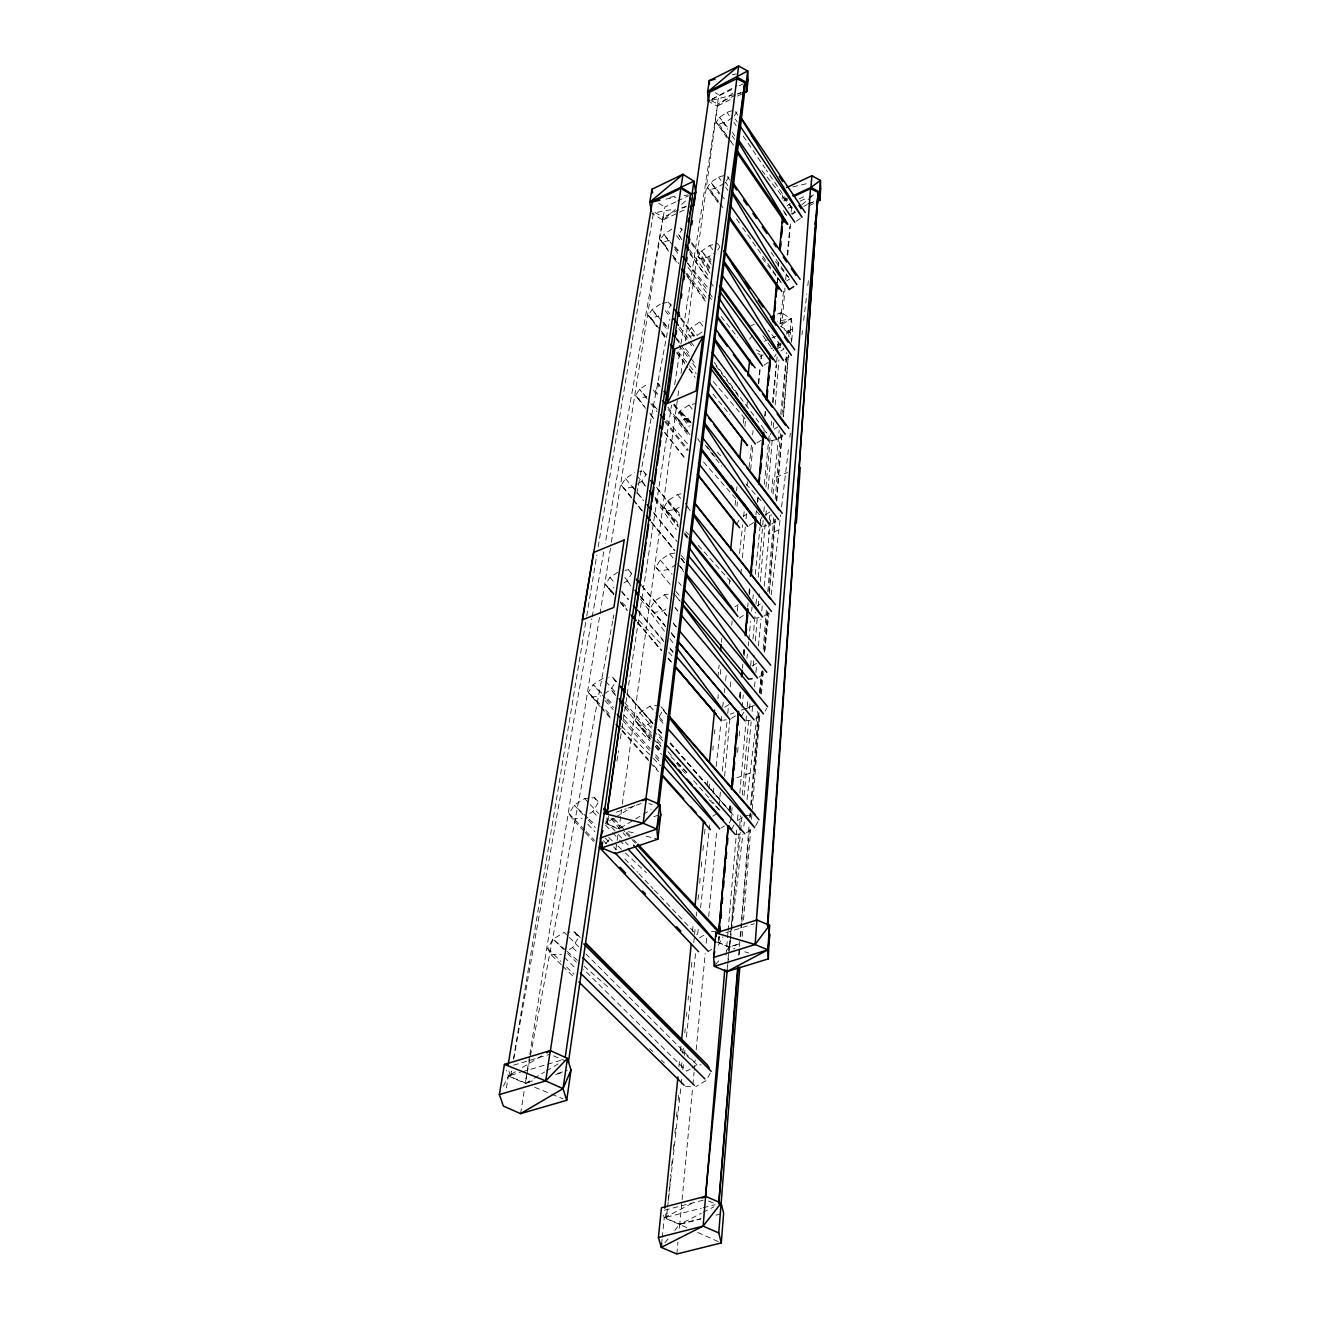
<?xml version="1.0" encoding="UTF-8"?>
<svg xmlns="http://www.w3.org/2000/svg" width="1320" height="1320" viewBox="0 0 1320 1320"><rect width="100%" height="100%" fill="white"/><g stroke="black" fill="none" stroke-linecap="round" stroke-linejoin="round"><path stroke-width="0.75" stroke-dasharray="5 3.75" d="M791.769 340.378L792.66 328.894L791.257 318.763L781.011 312.46L777.447 314.045M784.146 329.423L788.568 332.854L790.202 332.145L791.257 318.763L777.101 321.238M759 715.44L754.512 771.606L735.471 778.222M742.219 936.424L742.863 928.207M743.523 919.99L750.684 829.587M751.509 819.324L752.153 811.107M752.317 809.044L759.825 714.549M761.442 694.006L763.24 671.402M764.874 650.859L767.959 611.82M769.428 593.34L775.302 519.37M776.77 500.89L782.149 433.092M783.453 416.658L788.337 355.014L783.255 416.625M738.688 955.201L739.992 938.768M740.157 936.705L749.051 825.808M749.71 817.591L750.04 813.483M750.701 805.266L758.109 712.833M759.759 692.29L761.409 671.764M763.207 649.159L766.342 610.137M767.827 591.657L773.751 517.72M775.236 499.224L780.499 433.505M781.985 415.024L786.918 353.397M769.23 522.208L768.256 534.138L781.39 528.924M769.395 520.212L770.055 512.275M771.688 492.393L772.827 478.483L787.429 472.527M739.167 954.673L739.678 948.519M740.685 936.193L741.691 923.868M741.856 921.822L749.595 827.343M750.436 817.08L750.783 812.971M751.459 804.755L759.016 712.355M760.534 693.858L762.382 671.269M764.065 650.743L767.266 611.721M768.949 591.178L774.84 519.304M776.358 500.824L781.902 433.059M727.171 969.507L727.864 961.356M728.046 959.326L729.069 947.083L738.82 944.047M791.092 212.091L791.587 206.217M730.422 936.655L729.547 946.918L718.608 942.711L718.509 936.986M730.587 934.593L739.579 827.855M739.744 825.792L740.602 815.529M742.335 795.003L748.902 716.991M749.595 708.79L750.123 702.619M753.225 665.676L754.083 655.413M755.304 641.041L757.366 616.407M758.241 606.144L759.28 593.818M760.32 581.51L765.154 524.023M765.847 515.823L766.54 507.606M768.091 489.126L772.233 439.857M773.272 427.548L773.801 421.377M775.17 404.959L778.981 359.799M780.021 347.474L780.367 343.382M781.737 326.947L785.02 287.941M785.713 279.741L786.241 273.587M787.792 255.107L790.564 222.255M726 955.284L727.93 932.695M728.112 930.633L736.692 829.999M737.583 819.736L738.094 813.582M739.86 793.039L745.816 723.212M745.998 721.165L746.51 714.994M747.219 706.778L747.747 700.623M750.717 665.709L751.427 657.492M752.994 639.012L755.287 612.315M755.981 604.098L756.509 597.943M758.257 577.401L763.174 519.898M763.867 511.681L764.395 505.527M765.98 487.047L770.534 433.653M771.226 425.436L771.573 421.327M773.157 402.847L776.49 363.825M776.671 361.762L777.183 355.608M777.892 347.391L778.42 341.236M780.037 323.911L781.011 312.46L776.506 316.288M729.993 805.893L729.432 812.047L730.092 805.81M739.678 697.224L740.404 689.023M743.523 654.159L744.067 648.005M747.731 607.002L748.093 602.893M749.001 592.647L749.364 588.538M755.947 514.734L756.327 510.626M764.726 416.311L765.286 410.157M778.074 266.623L778.453 262.531M739.876 697.059L740.619 688.858M742.467 668.332L742.83 664.24M743.754 653.977L744.134 649.869M749.116 594.479L749.661 588.324M757.416 502.144L757.795 498.036M765.171 415.965L765.534 411.856M777.166 282.596L777.727 276.441L777.265 282.546M730.273 811.486L730.818 805.348M740.289 698.726L741.015 690.525M744.117 655.677L744.661 649.522M749.578 594.165L749.941 590.073M757.779 501.913L758.142 497.805M782.149 198.99L782.496 195.079M724.597 776.193L730.174 716.116M676.83 1254L677.952 1242.153M679.239 1228.342L679.618 1224.399L701.283 1213.294M703.213 1200.16L664.587 1210.176L666.402 1218.657L679.8 1224.085L692.703 1086.723M692.901 1084.677L694.056 1072.368M694.254 1070.322L695.211 1060.075M696.168 1049.829L705.226 953.469M706.183 943.222L706.761 937.068M708.691 916.558L716.777 830.462M719.087 805.86L720.439 791.505M722.37 770.995L726.99 721.792M727.765 713.592L728.524 705.391M730.257 686.944L730.834 680.79M737.385 611.077L737.962 604.939M740.85 574.183L741.428 568.029M742.401 557.783L745.288 527.027M746.047 518.826L746.625 512.671M750.667 469.623L752.977 445.021M758.769 383.51L760.303 367.108M727.848 963.765L728.64 955.564M728.838 953.518L730.026 941.209M731.197 928.9L740.487 832.491M740.685 830.445L742.054 816.073M744.034 795.564L751.146 721.726M752.119 711.463L752.713 705.309M754.495 686.845L755.089 680.691M755.881 672.49L756.657 664.29M758.439 645.827L761.013 619.163M761.788 610.962L762.382 604.808M764.164 586.344L769.89 526.845M770.088 524.799L771.078 514.553M773.041 494.026L779.163 430.435M780.747 414.034L786.67 352.489M678.942 1066.708L679.75 1058.508M680.576 1050.307L680.988 1046.216M692.472 931.441L693.297 923.241M707.025 785.928L707.652 779.773M717.898 677.292L719.136 664.999M721.396 642.444L721.792 638.352M735.124 505.131L735.751 498.976M736.56 490.792L736.972 486.684M743.325 423.142L743.952 417.004M661.666 1243.423L662.062 1239.48M662.26 1237.5L664.24 1217.766L663.3 1214.433M686.862 1227.616L664.24 1217.766L666.567 1217.172L667.375 1208.972L666.402 1218.657M668.184 1200.771L669.603 1186.432M669.817 1184.386L670.824 1174.14M671.632 1165.956L672.457 1157.755M673.266 1149.572L674.074 1141.371M674.883 1133.17L675.691 1124.986M676.516 1116.786L677.325 1108.602M678.134 1100.401L678.942 1092.201M681.384 1067.616L681.994 1061.478M682.803 1053.277L683.413 1047.139M684.832 1032.801L685.229 1028.709M686.449 1016.416L686.862 1012.308M688.083 1000.015L688.479 995.923M689.7 983.631L690.31 977.493M691.317 967.246L691.928 961.092M693.759 942.661L694.369 936.524M694.567 934.461L695.376 926.277M696.399 916.03L696.795 911.939M698.016 899.646L698.626 893.491M699.649 883.261L700.243 877.107M701.266 866.861L701.877 860.722M702.884 850.476L703.494 844.338M704.517 834.091L705.128 827.937M708.972 789.03L709.582 782.875M712.833 750.106L713.245 745.998M714.45 733.706L714.862 729.613M717.898 698.89L718.311 694.798M720.34 674.305L720.951 668.167M729.267 584.166L729.679 580.074M736.989 506.319L737.385 502.227M744.892 426.426L745.701 418.242M746.922 405.95L747.334 401.858M730.851 819.901L732.072 807.609M737.583 752.351L738.391 744.166M739.216 735.982L740.025 727.782M742.071 707.322L743.292 695.046M746.955 658.202L747.367 654.11M748.176 645.926L748.588 641.817M748.803 639.771L750.635 621.357M751.658 611.127L752.053 607.035M752.879 598.834L753.274 594.742M755.32 574.283L760.006 527.208M760.221 525.162L760.832 519.007M764.296 484.226L769.395 433.042M772.447 402.352L776.127 365.508M777.958 347.077L778.569 340.939M780.4 322.525L783.882 287.727M787.132 254.974L789.987 226.314M667.689 1206.926L680.988 1086.08M681.219 1084.017L681.895 1077.879M682.786 1069.678L683.463 1063.541M684.37 1055.34L685.047 1049.202M686.4 1036.909L695.64 952.924M697.653 934.494L698.329 928.356M700.59 907.863L708.922 832.078M709.154 830.033L709.83 823.878M713.212 793.155L714.103 784.971M716.133 766.524L720.868 723.509M721.099 721.462L721.776 715.324M722.667 707.124L723.343 700.986M724.251 692.785L724.696 688.693M725.604 680.493L726.28 674.355M731.676 625.185L732.138 621.093M739.563 553.492L742.731 524.815M743.622 516.631L744.298 510.477M747.005 485.909L747.45 481.8M749.034 467.462L751.74 442.893M752.631 434.692L753.093 430.601M758.274 383.493L760.072 367.092M730.273 940.78L729.547 946.918L738.952 943.981M730.521 938.734L742.863 834.322M743.837 826.138L744.332 822.046M746.988 799.524L757.399 711.496M759.577 693.066L762.25 670.56M764.428 652.13L769.032 613.239M771.21 594.808L780.648 514.981M781.621 506.781L788.65 447.414M789.855 437.184L790.333 433.092M801.966 334.834L802.444 330.742M803.665 320.496L806.817 293.882M807.774 285.697L808.5 279.56M615.83 849.849L616.852 842.308M617.116 840.411L617.875 834.751M620.647 816.469L618.981 828.729L607.283 824.109L606.688 815.578M620.928 814.44L622.05 806.272M622.314 804.226L677.671 397.93M677.952 395.885L679.074 387.717M681.021 373.428L684.354 348.925M685.459 340.774L717.733 103.933L735.784 95.023M616.952 761.046L618.519 750.865M620.384 738.655L621.637 730.521L648.912 761.079M621.951 728.491L671.55 405.025M674.685 384.681L680.608 346.022M680.922 343.992L717.733 103.933L709.813 99.974M529.518 1056.511L525.31 1082.945L510.543 1076.757L508.332 1068.886M529.832 1054.482L611.061 544.385M611.374 542.355L663.152 217.206L686.367 206.184M520.575 1113.634L524.089 1091.541M675.774 201.877L664.867 207.075L662.805 220.11L651.816 213.312L673.876 209.137M503.464 1086.112L508.398 1075.965L510.807 1075.239L511.483 1071.18L510.543 1076.757M513.496 1058.986L586.41 618.073M586.74 616.028L596.821 555.077M598.174 546.942L653.598 211.678L663.152 217.206L605.17 543.79M506.401 1088.01L508.398 1075.965L506.418 1070.174M513.694 1059.02L591.838 618.832M592.202 616.803L603.735 551.892M612.727 621.01L525.31 1082.945L534.831 1080.123M613.123 618.981L613.882 614.922M636.884 493.366L638.038 487.294M638.418 485.265L639.952 477.163M640.332 475.134L669.867 319.126M710.242 1073.127L706.398 1080.387L695.739 1086.739M718.393 945.219L722.931 936.903M755.535 826.056L759.016 819.769M729.25 823.02L731.824 818.416M731.577 829.372L734.184 824.686M765.138 711.067L766.788 708.163M741.46 716.463L743.935 712.14M569.432 949.443L572.632 947.48L578.044 938.141L574.514 931.87L567.633 932.168M561.313 964.772L551.083 954.723L547.668 948.42L553.113 939.147L564.201 932.316L578.655 946.72M667.227 714.549L663.184 709.912L658.433 717.915L665.214 725.637M589.792 813.483L592.828 811.602L597.894 803.071L594.495 797.692L584.661 798.583L574.167 805.167L569.085 813.615L572.385 819.043L583.737 830.957M760.27 520.047L762.135 516.928M659.637 705.094L649.968 706.249L639.804 712.668L635.035 720.605L650.727 739.283M736.494 524.452L739.266 519.865M676.17 564.465L668.201 569.563L659.125 571.082L655.858 567.105L660.247 560.01L669.718 553.921L675.163 552.981M774.428 356.846L776.127 354.106M680.955 493.812L677.424 494.488L668.233 500.445L663.976 507.21L678.166 524.832M617.875 572.253L609.988 577.335L605.467 584.496L613.866 594.759L608.586 588.555L613.948 587.68M689.898 434.758L676.203 417.07L680.245 410.767L689.04 405.009L695.805 403.524M631.62 497.904L621.258 485.166L625.515 478.533L634.54 472.659M691.218 338.349L687.555 333.448L691.383 327.558L699.814 321.998L703.048 321.189M645.595 408.391L635.497 395.505L639.54 389.334L648.169 383.641M717.75 249.959L719.582 247.203M710.044 273.075L697.999 256.443L701.662 250.932L709.731 245.553L717.519 243.424L719.911 246.774M726.38 180.906L728.986 176.995L726.115 174.9M681.895 239.844L678.579 234.663L682.242 229.234L679.437 226.924L681.829 230.241M737.038 111.82L733.689 116.721L737.17 121.836M715.621 964.739L720.505 958.32M726.627 950.301L729.069 947.083L734.959 948.849M664.95 1242.78L668.613 1238.176M674.735 1230.52L679.618 1224.399L700.656 1219.036M749.446 339.207L752.351 335.89M605.682 843.562L610.863 837.771M786.39 334.207L792.66 328.894L785.136 332.195M801.867 204.814L806.569 200.855M808.12 199.535L814.39 194.255M675.361 209.533L662.805 220.11L686.614 208.824M681.648 204.254L686.367 200.277M732.683 93.159L717.238 106.111L708.18 101.178L737.121 85.635M787.099 205.87L790.317 203.494M732.452 110.567L727.006 112.282L719.548 117.331L716.215 122.199L726.66 137.445M732.188 117.727L726.182 121.803L718.938 124.063L716.215 122.199L729.811 140.217M724.235 175.461L718.608 177.127L710.853 182.341L707.355 187.506L717.898 202.505M723.938 183.249L717.684 187.44L710.16 189.635L707.355 187.506L718.575 201.976M671.831 229.07L663.894 234.382L660.231 239.794L668.695 251.345M697.999 256.443L700.904 258.868L708.708 256.757L713.592 253.506M792.264 214.318L795.168 212.388L766.293 169.966M660.346 304.062L652.08 309.573L648.219 315.332L656.865 326.766M796.224 221.215L802.065 217.338M702.075 331.996L698.676 334.24L690.541 336.221L687.555 333.448M786.687 280.929L789.707 278.949M760.138 356.829L763.207 354.816M780.829 351.037L783.964 348.991L768.289 330.313M764.115 365.079L770.286 361.053M676.203 417.07L679.305 420.255L687.769 418.423L690.739 416.493M785.037 359.436L791.356 355.311M621.258 485.166L624.261 488.697L632.841 487.014L637.395 484.044M638.913 483.054L641.949 481.074L646.206 474.408L643.12 470.927L639.688 471.619M774.295 429.132L777.562 427.02M756.954 442.942L763.389 438.784M778.652 438.438L783.585 435.254M677.671 522.456L663.976 507.21L667.178 510.873L676.021 509.223L679.123 507.226M623.914 582.994L627.115 580.948L631.604 573.738L628.419 569.729L624.838 570.322M743.506 516.219L746.839 514.074M749.397 525.278L756.079 520.987M765.534 514.734L770.649 511.467M771.721 524.007L778.585 519.601M668.118 594.165L664.422 594.759L654.769 600.93L650.281 608.256L665.511 626.587M666.088 608.982L662.838 611.044L653.598 612.447M603.075 678.332L593.109 684.651L588.34 692.422L599.726 706.233M734.877 606.854L738.342 604.659M604.263 693.792L610.962 689.535L615.731 681.731L612.43 677.094L608.685 677.589M757.284 605.913L760.254 604.032M739.2 618.156L743.572 615.384M763.983 616.143L768.471 613.305M638.467 725.472L648.169 724.366L656.716 718.987M752.185 666.055L758.29 662.227M759.049 677.077L765.204 673.216M724.746 707.173L730.785 703.362M745.585 709.253L751.806 705.358M731.329 718.459L735.916 715.588M755.65 718.872L760.353 715.935M712.833 816.156L717.585 813.219M721.248 827.953L724.449 825.99M737.566 820.561L745.717 815.529L751.459 815.067M746.427 832.706L751.377 829.669M699.551 937.81L704.55 934.774M708.295 951.357L711.661 949.311M515.378 1071.724L508.398 1075.965L525.376 1083.522L532.983 1081.261M522.373 1067.5L541.58 1055.884M613.816 818.218L605.269 823.383L616.985 828.382M615.516 817.195L636.009 804.82M620.367 828.069L634.062 819.852M635.761 818.829L651.172 809.606M690.145 1069.068L686.631 1071.164L583.588 969.293M691.911 1068.012L697.174 1064.861L701.25 1064.861M525.376 1083.522L532.389 1079.331M534.138 1078.275L544.648 1071.988M546.397 1070.932L558.673 1063.59M664.24 1217.766L693.033 1202.833M703.082 1212.37L713.922 1206.81M711.595 99.495L731.841 89.479M739.2 85.833L742.896 84.018M737.583 94.149L741.196 92.367M730.158 99.742L717.238 106.111L718.789 94.71L715.209 92.746M737.534 96.112L743.077 93.374M677.606 201.019L688.512 195.822M783.783 200.095L787.413 198.412M783.932 201.003L787.479 199.353M799.095 198.974L806.272 195.64M800.052 201.201L807.262 197.851M809.061 197.01L814.473 194.502M803.797 206.267L807.345 204.633M809.111 203.808L814.407 201.366M790.928 214.054L794.541 212.388M808.995 205.706L814.423 203.197M750.799 325.825L754.347 324.258M780.136 323.647L791.257 318.763L779.872 325.825L790.202 332.145L791.62 342.292M764.428 341.253L770.071 338.778M771.952 337.953L775.731 336.303M770.929 348.727L780.202 344.685M775.566 349.288L782.694 346.186M730.356 714.103L734.052 712.767M741.46 710.094L756.261 704.748M616.39 812.196L626.092 808.813M628.039 808.137L641.619 803.401M653.796 816.701L657.673 815.364M726.016 932.695L754.314 923.785M513.513 1065.207L549.862 1054.284M510.807 1075.239L520.476 1072.368M522.423 1071.791L545.622 1064.861M547.553 1064.283L561.099 1060.241M557.7 1073.358L567.237 1070.536M555.803 1074.529L563.409 1072.269M667.854 249.398L660.231 239.794L662.97 242.137L670.577 240.009M662.327 303.567L668.25 302.033L671.154 304.689L667.309 310.48L669.768 313.78M666.567 1217.172L701.365 1208.196M703.296 1207.701L714.895 1204.714M679.8 1224.085L700.969 1218.69M715.968 1215.126L721.71 1213.657M659.901 329.538L648.219 315.332L651.057 318.021L658.961 316.008M732.303 74.86L736.147 73.887M712.041 100.221L740.982 93.01M792.874 186.912L808.632 183.2M788.221 208.065L792.165 207.141M807.988 203.462L815.892 201.613M635.497 395.505L638.418 398.558L646.635 396.693M770.979 440.731L777.001 439.51M669.9 197.29L675.873 196.152M665.89 199.138L675.956 197.224M684.007 195.69L688.034 194.914M681.895 207.636L685.905 206.877M763.307 526.267L766.656 525.69M786.324 332.822L790.202 332.145M777.397 344.751L781.457 344.041M755.502 618.106L759 617.595M591.541 697.092L600.913 695.92M722.733 720.208L726.28 719.812M746.79 720.67L750.436 720.258M572.385 819.043L582.219 818.218M735.207 834.421L740.949 834.009M711.496 931.639L717.304 931.409M551.083 954.723L561.413 954.36M685.558 1086.64L691.663 1086.707M628.452 831.616L634.342 833.118M646.09 836.137L657.855 839.157M744.777 951.803L748.704 952.974M648.862 803.385L652.229 804.738M534.765 1087.333L549.813 1093.438M551.694 1094.197L562.963 1098.768M708.527 1201.051L715.275 1203.84M716.578 941.886L729.069 947.083M553.591 1055.868L564.745 1060.603M697.736 1232.451L719.482 1242.12M786.769 199.551L783.337 197.719L783.206 194.32M756.278 349.734L759.858 351.747M757.861 353.43L761.293 355.492M658.647 203.214L664.867 207.075M565.505 949.971L553.113 939.147L566.164 952.066M567.056 951.324L577.896 960.778M584.083 966.191L610.417 989.159M680.13 1049.977L697.174 1064.861L585.882 953.931M587.713 817.822L574.167 805.167L586.856 818.582M589.215 819.225L595.237 824.851M608.767 837.507L616.291 844.536M617.793 845.939L623.815 851.565M625.317 852.967L646.371 872.652M763.851 430.122L766.904 433.026L714.12 362.274M547.668 948.42L560.785 961.306M566.626 967.032L573.919 974.193M649.737 1048.657L652.658 1051.528M661.403 1060.125L664.323 1062.979M562.765 966.207L574.464 977.674M564.333 957.247L576.015 968.748M567.616 953.502L576.328 962.115M601.821 693.297L593.109 684.651L605.336 698.362M607.612 699.039L613.42 704.797M623.568 714.862L649.688 740.767M655.479 746.51L661.287 752.268M709.154 799.738L720.753 811.255L712.635 802.082M572.632 947.48L576.988 951.803M652.327 737.913L635.035 720.605L649.985 737.467M653.779 739.365L660.973 746.576M671.071 756.657L686.928 772.53M580.288 937.662L574.514 931.87L580.272 937.745M599.907 704.154L588.34 692.422L611.506 718.278M605.682 710.028L611.473 715.885M621.588 726.165L651.964 756.987M653.4 758.439L660.627 765.781M756.591 511.549L759.759 514.849M585.139 832.458L593.654 841.401M569.085 813.615L584.644 829.983M586.063 831.468L594.544 840.411M588.258 820.066L595.303 827.524M605.17 837.952L612.199 845.41M613.618 846.895L616.44 849.882M624.888 858.825L637.56 872.239M638.979 873.724L653.053 888.624M654.472 890.125L696.729 934.841M587.895 824.208L594.973 831.683M603.471 840.659L606.309 843.645M592.828 811.602L597.053 816.09M605.517 825.099L611.16 831.105M612.579 832.606L618.222 838.612M619.624 840.114L625.284 846.12M584.661 798.583L588.868 803.071M590.271 804.573L598.702 813.549M605.715 821.023L616.935 832.986M618.337 834.487L623.964 840.477M625.366 841.962L628.171 844.965M613.882 593.505L605.467 584.496L613.486 593.901M622.281 602.514L626.488 607.018M639.078 620.515L662.887 646.024M668.497 652.03L672.688 656.535M594.495 797.692L598.702 802.197M614.113 818.713L625.333 830.726M626.736 832.227L632.33 838.233M633.732 839.734L636.537 842.737M611.952 818.103L624.591 831.649M625.993 833.151L635.827 843.678M691.202 422.978L680.245 410.767L690.162 423.637M717.222 451.968L721.331 456.538M745.981 483.994L761.062 500.791M685.872 531.597L688.611 534.649M698.197 545.308L731.049 581.889M622.413 730.438L648.318 759.346M653.779 765.418L657.871 769.989M601.095 707.751L612.034 719.944M650.281 762.613L658.482 771.755M605.005 700.507L613.189 709.682M622.743 720.39L650.051 750.964M655.495 757.086L659.604 761.673M606.688 699.88L613.486 707.504M624.343 719.68L650.133 748.621M655.578 754.71L659.654 759.28M656.783 745.123L662.227 751.245M656.188 745.42L661.634 751.558M648.169 724.366L652.245 728.986M653.614 730.537L663.135 741.312M605.781 681.384L615.252 692.076M624.723 702.768L651.766 733.326M657.178 739.447L661.237 744.018M668.003 751.658L672.062 756.244M677.473 762.366L686.944 773.058M693.709 780.697L711.282 800.563M615.054 694.138L610.962 689.535L616.028 696.019M625.928 706.414L651.75 735.57M657.195 741.708L661.27 746.311M676.236 763.174L687.11 775.451M646.355 397.056L639.54 389.334L649.605 402.237M657.244 409.431L651.799 403.243L656.749 409.662M666.781 420.255L688.561 444.988M703.543 462L736.23 499.092M652.971 723.096L627.297 693.957L652.806 723.178M658.383 729.234L663.779 735.372M670.543 743.028L733.54 815.364L707.817 786.176M626.571 694.006L656.354 727.798M657.707 729.349L663.135 735.487M669.9 743.16L706.447 784.641M639.804 712.668L651.981 726.462M658.762 734.135L662.821 738.738M649.968 706.249L658.053 715.489M659.406 717.024L664.802 723.178M658.185 729.333L663.564 735.471M670.296 743.16L733.54 815.364M660.99 706.629L666.369 712.816M620.548 602.547L627.198 610.335M637.84 622.776L661.782 650.777M668.432 658.548L671.088 661.666M620.169 601.738L626.835 609.559M637.527 622.099L661.551 650.298M668.233 658.135L670.906 661.27M620.482 602.514L627.082 610.269M637.676 622.677L661.468 650.595M668.085 658.366L672.045 663.019M661.403 320.529L652.08 309.573L658.235 317.724M662.739 322.096L668.068 328.366M676.071 337.755L680.064 342.457M685.41 348.727L689.403 353.413M713.394 381.612L745.387 419.199M621.505 591.772L628.106 599.544M638.682 612.001L663.762 641.586M670.379 649.357L673.018 652.476M609.988 577.335L615.302 583.605M621.951 591.442L628.601 599.296M637.923 610.269L663.184 640.068M669.834 647.905L673.827 652.608M611.143 818.697L621.736 831.188M623.057 832.755L625.713 835.873M629.739 584.067L627.115 580.948L630.779 585.898M640.266 596.558L665.395 626.422M671.418 633.336L675.378 638.055M672.128 634.458L674.784 637.593M624.756 577.516L630.069 583.819M640.662 596.409L664.521 624.723M671.154 632.577L675.13 637.296M710.803 261.822L701.662 250.932L711.265 264.248M628.419 569.729L632.395 574.464M641.586 585.453L666.814 615.516M673.2 622.908L677.16 627.94M642.097 586.245L666.996 615.945M673.414 623.667L676.17 626.885M664.422 594.759L668.365 599.478M674.916 607.348L677.539 610.5M675.23 607.992L677.853 611.16M673.662 593.307L680.212 601.211M655.858 567.105L670.296 584.562M675.972 591.442L679.965 596.26M673.052 245.471L663.894 234.382L669.933 242.632M674.355 247.071L679.586 253.407M687.423 262.911L708.328 288.272M660.247 560.01L672.094 574.283M678.562 582.153L681.169 585.42M661.188 331.122L666.385 337.441M678.051 351.648L688.429 364.27M689.716 365.854L696.201 373.741M713.064 394.267L729.927 414.793M680.344 566.593L682.935 569.745M669.718 553.921L673.629 558.69M680.146 566.659L682.754 569.844M719.895 193.429L710.853 182.341L719.037 193.99M721.182 195.013L726.363 201.349M775.483 261.525L788.419 277.365M642.444 511.005L624.261 488.697L631.999 498.217M651.535 522.159L674.899 550.852M681.4 558.822L685.294 563.59M632.923 499.488L641.982 510.626M652.361 523.347L674.388 550.39M680.872 558.343L684.766 563.112M681.4 555.571L685.294 560.356M633.303 499.802L642.328 510.906M651.37 522.01L674.602 550.556M681.054 558.492L684.932 563.26M632.841 487.014L643.219 499.802M653.598 512.589L676.945 541.381M625.515 478.533L635.844 491.271M637.131 492.871L643.599 500.824M653.928 513.562L675.873 540.622M684.618 532.834L688.479 537.636M644.539 484.291L641.949 481.074L645.513 486.09M654.885 497.112L678.15 525.987M684.601 534.006L687.192 537.223M637.114 475.843L644.837 485.43M655.132 498.201L678.298 526.928M684.733 534.913L687.308 538.098M676.021 509.223L679.833 513.975M668.233 500.445L679.8 514.866M656.518 487.245L679.684 516.136M643.12 470.927L646.981 475.728M657.261 488.548L679.107 515.773M727.237 127L719.548 117.331L727.666 129.179M761.838 170.494L765.683 175.329M766.969 176.946L795.168 212.388M677.424 494.488L681.268 499.306M687.67 507.342L690.228 510.559M672.936 255.799L678.018 262.201M686.911 273.405L705.986 297.412M721.231 316.618L737.748 337.425M638.418 398.558L644.737 406.642M649.803 413.094L654.852 419.562M664.983 432.481L686.482 459.938M650.644 414.843L654.439 419.677M664.537 432.564L686.004 459.97M665.593 421.014L688.331 450.186M650.859 403.837L657.145 411.906M664.702 421.575L687.34 450.615M624.871 707.371L650.149 739.794M655.198 746.279L661.518 754.38M663.184 709.912L666.946 714.747M719.812 203.577L724.812 210.012M762.217 258.209L782.166 283.915L742.417 227.304M679.305 420.255L689.287 433.141M657.855 394.218L655.347 390.967L659.389 384.763L656.386 381.744L660.148 386.611M667.937 407.22L689.337 434.858M653.185 390.109L658.202 396.577M668.233 409.513L689.552 437.002M674.438 404.283L689.502 423.786M707.058 446.556L710.82 451.44M712.074 453.057L715.852 457.941M673.926 404.464L690.212 425.552M705.243 445.021L721.529 466.125M687.769 418.423L691.515 423.274M689.04 405.009L692.753 409.86M651.057 318.021L657.244 326.205M662.194 332.739L667.144 339.273M677.044 352.358L684.453 362.175M689.403 368.709L694.353 375.26M661.815 333.284L666.748 339.817M676.632 352.869L687.753 367.554M688.974 369.188L695.161 377.338M731.049 141.867L733.507 145.134M784.195 212.289L786.67 215.572M663.91 322.575L668.861 329.142M676.269 338.976L679.981 343.909M681.202 345.543L689.865 357.027M691.102 358.677L696.036 365.227M663.152 324.258L668.085 330.792M679.156 345.477L687.769 356.911M692.703 363.445L696.382 368.329M679.635 326.931L689.486 340.098M690.707 341.731L694.403 346.665M665.263 310.613L670.164 317.163M678.76 328.614L687.34 340.082M688.578 341.715L693.478 348.265M691.383 327.558L697.488 335.742M680.971 317.839L694.485 335.94M668.25 302.033L671.929 306.966M680.51 318.45L695.211 338.167M716.051 366.085L734.432 390.703M735.653 392.353L739.332 397.27M699.814 321.998L703.461 326.914M677.061 597.448L679.503 600.732M640.563 599.082L665.016 632.049M669.9 638.649L674.784 645.232M662.97 242.137L667.821 248.737M672.672 255.354L678.727 263.62M686.004 273.553L706.596 301.653M673.53 257.945L678.381 264.545M686.845 276.094L706.2 302.495M675.428 246.659L680.262 253.291M687.522 263.241L708.114 291.439M709.318 293.106L712.948 298.072M674.751 249.249L679.569 255.849M688.017 267.399L707.305 293.799M708.51 295.449L712.14 300.415M678.579 234.663L680.988 237.996M689.436 249.628L709.962 277.893M676.648 235.686L681.45 242.302M689.865 253.886L709.104 280.368M710.308 282.018L713.905 286.984M691.861 242.534L709.912 267.498M691.449 243.523L709.451 268.422M700.904 258.868L709.351 270.534M708.708 256.757L711.117 260.106M762.91 335.808L773.735 350.79M709.731 245.553L713.311 250.552M673.712 404.943L689.238 426.805M697.587 438.587L699.98 441.952M655 499.471L676.351 529.551M736.56 218.971L741.246 225.637M710.16 189.635L718.393 201.316M727.848 185.559L725.505 182.209L727.584 185.724M718.608 177.127L720.934 180.46M725.604 187.143L727.93 190.476M771.061 252.236L788.535 277.283M727.287 176.583L729.613 179.932M677.77 563.442L683.628 571.857M718.938 124.063L727.089 135.944M728.244 137.643L732.897 144.424M732.303 135.96L734.613 139.343M783.271 210.441L787.908 217.206M727.006 112.282L729.316 115.681M733.936 122.463L736.246 125.862M743.177 136.042L765.121 168.267M735.405 111.705L737.715 115.104M685.311 503.217L689.914 510.015M689.634 251.955L708.428 281.358M732.534 132.38L734.646 135.911M788.634 331.98L789.31 338.91M719.153 936.557L718.608 942.711L719.218 936.557M761.458 354.816L761.079 358.908L761.426 354.816M608.438 815.958L607.283 824.109L608.536 815.974M616.489 681.697L612.43 677.094L616.473 681.697"/><path stroke-width="1.5" d="M767.728 926.97L818.119 192.39L810.513 188.628L794.574 196.053M768.356 958.881L769.51 925.287L756.938 919.974L715.836 932.959L713.625 957.429L714.384 966.355L727.006 971.553L768.356 958.881L767.827 949.855L769.51 925.287L755.122 944.543L713.625 957.429L714.731 951.605M767.349 925.419L818.119 192.39M796.389 522.967L800.217 467.313M810.513 188.628L756.343 921.145L818.087 192.835L819.637 192.109L820.446 180.411L811.833 175.758L786.621 187.539M770.022 934.329L767.827 949.855L755.122 944.543L756.938 919.974M811.833 175.758L810.958 187.44L792.841 195.871M721.297 1242.928L723.624 1213.179L721.132 1203.114L705.639 1196.299L661.435 1207.784L658.416 1237.467L661.27 1247.367L676.83 1254L721.297 1242.928L718.773 1232.929L739.778 967.246M718.756 1203.724L737.698 967.527M718.806 1203.164L738.16 966.999M661.666 1243.423L661.27 1247.367L703.098 1226.131L724.779 969.655M714.763 962.28L714.384 966.355L767.827 949.855L727.006 971.553M728.161 826.403L718.658 933.025L728.244 826.32M731.445 789.492L738.408 711.579M741.51 676.714L742.054 670.56M745.173 635.712L747.549 609.048M750.469 576.246L755.766 516.78M758.703 483.978L763.273 432.712M766.194 399.911L770.22 354.799M773.14 321.981L776.622 283.024M779.542 250.222L782.463 217.421M731.759 787.347L738.589 711.43M741.906 674.487L742.285 670.395M745.602 633.452L747.813 608.833M750.964 573.952L755.749 520.608M759.264 481.618L759.627 477.526M760.006 473.418L760.93 463.155M761.293 459.046L762.217 448.8M762.581 444.691L763.702 432.382M766.837 397.501L767.563 389.301M767.943 385.192L768.867 374.929M769.23 370.821L770.154 360.575M773.85 319.539L774.213 315.43M775.516 301.059L774.592 311.322L775.434 303.039M775.88 296.967L776.803 286.704M780.12 249.777L780.862 241.56M720.077 926.31L719.515 932.448L720.043 928.372M720.803 918.109L721.347 911.955M722.073 903.755L722.617 897.6M723.525 887.353L724.069 881.199M724.812 872.999L725.356 866.844M726.082 858.643L726.627 852.489M727.353 844.288L727.897 838.15M728.623 829.95L728.986 825.841M732.633 784.839L733.178 778.684M733.904 770.484L734.646 762.284M735.19 756.129L735.916 747.928M736.642 739.728L737.187 733.59M737.913 725.389L738.457 719.235M745.932 635.167L746.476 629.029M747.021 622.875L747.747 614.674M751.393 573.672L751.756 569.563M752.301 563.426L753.043 555.225M753.588 549.07L754.314 540.87M755.04 532.669L755.766 524.469M760.32 473.204L761.046 465.003M761.59 458.865L762.316 450.664M762.877 444.51L763.603 436.31M767.052 397.353L767.613 391.198M768.158 385.044L768.884 376.843M769.428 370.705L770.154 362.505M775.978 296.901L776.903 286.638M780.169 249.744L780.714 243.589M705.342 1197.62L727.254 969.919M664.785 1208.13L677.903 1076.955M681.598 1040.061L691.235 943.734M694.93 906.84L703.543 820.76M709.5 761.327L714.615 710.094M720.571 650.644L721.182 644.506M730.62 550.226L733.689 519.486M739.843 457.99L741.889 437.497M748.044 376.002L749.694 359.617M721.066 918.143L721.462 914.05M815.051 224.285L815.529 220.192M816.502 212.008L817.954 199.716M658.894 805.134L744.81 90.585L744.777 82.681L736.824 78.656L709.682 92.136L606.986 813.549L643.385 560.885M602.596 842.242L601.788 847.902L656.783 829.076L659.736 804.474L646.255 798.633L603.966 813.417L643.154 823.218L656.783 829.076L657.855 839.157L615.302 853.627L601.788 847.902L600.452 837.936L602.861 830.659M743.077 93.374L746.757 91.558L746.311 82.319L747.681 70.983L738.639 66L709.253 80.668L707.619 92.004L708.18 101.178L709.747 100.403M657.855 839.157L660.775 814.555L659.736 804.474L643.154 823.218L600.452 837.936M748.11 80.206L746.311 82.319L737.22 77.319L738.639 66L707.619 92.004L747.681 70.983L748.11 80.206L746.757 91.558L742.896 92.532M744.777 82.681L657.525 804.705M702.966 336.451L696.053 390.967L667.144 403.507L674.85 348.959L702.966 336.451L667.144 403.507M736.824 78.656L645.76 800.002L744.727 83.11L746.311 82.319M643.154 823.218L646.255 798.633L642.84 800.695M566.726 1100.303L571.015 1070.025L567.435 1058.359L550.308 1050.588L504.438 1064.399L499.356 1094.577L503.382 1106.077L520.575 1113.634L566.726 1100.303L563.046 1088.67L567.435 1058.359L545.721 1080.915L499.356 1094.577M694.204 203.494L695.788 192.357L693.924 181.186L682.968 174.306L651.964 189.238L649.77 202.207L651.469 211.464M568.409 1062.385L691.713 203.643L690.987 197.917M565.257 1057.056L690.509 194.106L682.506 189.436M643.979 556.826L646.041 542.553M646.618 538.477L648.681 524.221M649.259 520.146L651.321 505.873M651.898 501.798L653.961 487.542M654.555 483.466L656.601 469.21M657.195 465.135L659.241 450.862M659.835 446.787L660.709 440.682M661.303 436.606L661.881 432.531M662.475 428.456L663.349 422.334M663.943 418.258L664.537 414.183M665.115 410.108L666.006 404.002M666.583 399.927L667.178 395.851M667.755 391.776L668.646 385.671M669.223 381.596L669.817 377.52M670.395 373.445L671.286 367.323M671.863 363.248L672.457 359.172M673.332 353.067L673.926 348.991M675.988 334.719L676.566 330.643M678.629 316.387L679.206 312.312M681.268 298.056L681.846 293.98M683.909 279.708L684.503 275.632M686.548 261.376L687.142 257.301M689.188 243.045L689.783 238.97M691.828 224.697L692.422 220.621M571.015 1070.025L563.046 1088.67L545.721 1080.915L550.308 1050.588L546.81 1052.7M550.176 1052.255L680.905 188.496M508.117 1064.893L652.261 202.207L679.123 189.354M688.264 221.892L689.04 217.833M689.799 213.774L691.713 203.643M656.783 829.076L660.775 814.555M658.416 1237.467L703.098 1226.131L721.132 1203.114M649.77 202.207L682.968 174.306L681.021 187.242L649.77 202.207L659.835 200.293M730.587 205.854L789.261 289.542L793.815 286.539M520.575 1113.634L563.046 1088.67M702.042 1198.18L705.639 1196.299M695.788 192.357L692.059 194.155L681.021 187.242L693.924 181.186L692.059 194.155L693.94 205.359L690.278 207.091M770.352 317.179L773.899 315.612M715.011 79.216L709.253 80.668L709.483 84.315M752.119 678.711L748.539 679.173L682.457 599.28M755.122 944.543L715.836 932.959L716.133 936.524M504.438 1064.399L545.721 1080.915M703.098 1226.131L718.773 1232.929M737.831 141.207L787.594 224.152L784.773 222.073L737.121 152.674M578.853 981.964L684.09 1085.205M580.404 973.071L694.27 1085.304M582.796 957.594L704.929 1078.935M583.836 943.932L711.199 1071.312L586.03 943.618M586.08 943.437L707.355 1064.893L709.269 1068.094M599.33 847.357L698.593 951.687M600.204 846.351L603.042 849.337M620.02 867.191L625.68 873.147M642.659 891L645.48 893.986M676.615 926.722L680.856 931.194M614.807 852.621L708.295 951.357M628.106 849.123L715.572 942.216M604.296 808.203L608.504 812.707M637.939 844.239L719.235 931.326M603.52 809.094L607.728 813.598M637.23 845.179L718.707 932.382M663.316 776.077L683.777 798.88M690.591 806.487L696.036 812.576M700.128 817.146L705.589 823.218M616.126 724.515L620.235 729.086M662.59 776.325L710.408 829.653M617.281 714.268L621.39 718.856M663.696 766.26L719.647 828.943L664.042 757.614M666.303 755.848L675.823 766.573M678.546 769.626L681.268 772.695M686.697 778.816L692.142 784.954M694.864 788.007L723.409 820.182M728.855 826.303L731.577 829.372M664.356 754.627L735.207 834.421M665.857 744.397L744.777 833.728M619.13 698.742L623.205 703.345M620.548 686.301L624.591 690.888L620.515 686.317M621.159 687.868L625.218 692.472M667.92 728.722L754.66 827.64L668.201 716.364M669.075 715.902L755.271 814.754M668.58 716.1L759.016 819.769M632.511 616.555L635.184 619.658M676.401 667.887L716.314 714.549L676.236 667.54M633.517 617.397L636.19 620.532M631.059 614.922L635.019 619.575M674.685 666.121L720.967 720.406M633.385 605.781L637.345 610.451M676.979 657.145L729.811 719.416L676.005 646.882M604.527 810.876L607.167 814.011M633.649 845.245L715.754 942.084M635.003 590.32L638.946 595.006M678.43 641.85L741.46 716.463M677.424 640.728L744.958 720.868M636.322 579.166L640.332 583.935M636.851 579.991L640.794 584.678M678.711 629.97L754.083 719.862M680.493 614.312L763.488 713.971L681.928 604.015M681.516 602.778L767.613 706.712M685.03 590.007L757.498 678.051L685.971 575.239M685.509 572.896L766.738 672.243M646.338 515.79L650.232 520.558M647.179 516.978L649.77 520.163M686.598 561.957L770.764 665.197M647.493 517.242L650.083 520.427M647.113 504.603L650.991 509.404M688.611 555.769L737.896 616.555L689.386 547.948M689.155 538.131L753.753 618.354M649.704 490.693L652.294 493.911M689.783 540.424L747.945 612.612M691.284 528.264L762.481 617.083L693.38 515.113M651.354 480.827L653.944 484.028M650.826 480.546L653.4 483.747M694.171 514.355L771.457 611.408M694.666 502.87L775.368 604.676M695.211 504.091L770.649 599.247M659.917 426.013L662.442 429.247M697.867 474.474L739.596 527.769M659.488 426.129L662.013 429.346M697.356 474.474L736.494 524.452M660.544 414.529L664.323 419.38M698.445 463.138L747.714 526.35M619.806 700.887L623.601 705.755M701.761 449.245L761.64 526.564M701.118 449.229L758.389 523.165M662.904 400.719L665.412 403.969M700.672 449.477L756.079 520.987L744.15 504.157M664.405 391.281L666.913 394.531M702.735 437.827L770.005 525.112L704.434 424.561M704.105 422.35L778.585 519.601M705.622 412.78L782.314 513.332M708.609 417.714L711.084 420.948M713.559 424.182L744.43 464.656M746.905 467.89L779.014 509.965M670.857 344.19L673.332 347.457M707.965 393.245L747.549 445.566L707.504 393.657M670.461 344.701L674.157 349.602M672.557 334.059L675.031 337.342M709.632 383.278L755.353 443.982M711.381 364.089L768.966 441.127M710.803 364.518L765.847 438.141L711.199 364.171M673.464 318.714L678.397 325.281M710.424 368.049L763.389 438.784M674.833 309.623L679.75 316.206M712.14 352.341L777.001 439.51L714.796 340.758M635.662 592.482L638.105 595.782M718.856 334.801L727.337 346.335M733.409 354.552L745.553 371.019M747.978 374.319L760.106 390.786M762.531 394.07L772.249 407.236M777.101 413.82L785.598 425.353M714.483 338.53L785.235 434.181M715.852 329.323L788.783 428.307M682.357 268.587L684.783 271.887M717.503 316.536L755.073 367.801M682.011 269.495L684.42 272.795M717.09 317.344L752.169 365.195M682.688 256.608L686.317 261.575M719.004 306.372L762.581 366.085L718.361 296.917M719.697 286.374L772.728 359.584M685.822 244.645L688.231 247.962M719.614 291.209L770.286 361.053M687.043 235.884L689.452 239.217M720.208 285.533L775.747 362.224M721.974 275.154L783.453 360.459L724.366 263.67M731.874 263.505L737.863 271.887M745.041 281.919L749.809 288.618M758.191 300.333L762.976 307.032M771.342 318.747L776.127 325.446M784.492 337.161L788.089 342.177M723.938 261.245L791.356 355.311L723.822 250.948M724.086 250.849L794.755 349.816M664.158 391.495L667.738 396.544M731.016 485.661L733.409 489.027M650.248 492.772L652.624 496.122M729.63 219.153L778.899 289.08M728.953 216.332L781.819 291.406M732.517 192.274L796.851 284.542M733.656 183.711L800.118 279.361M734.266 186.631L736.593 189.981M743.572 200.029L747.07 205.045M752.895 213.427L756.393 218.443M762.201 226.825L766.87 233.508M773.85 243.556L776.177 246.906M783.172 256.954L786.654 261.987M791.307 268.686L795.976 275.385M737.55 151.206L787.594 224.152M738.969 140.514L794.772 222.189M739.497 125.251L802.065 217.338L741.312 118.734M741.659 118.651L805.2 212.454M751.558 135.531L755.023 140.63M779.245 176.368L782.71 181.483M798.864 205.31L801.174 208.708M685.212 245.041L688.529 250.222M731.775 192.753L789.261 289.542M651.964 189.238L652.641 192.935M820.644 188.958L819.835 200.689L819.637 192.109L810.958 187.44L820.446 180.411L820.644 188.958M782.149 227.205L781.226 237.451L782.183 227.188M783.073 216.942L782.529 223.096L783.09 216.942M624.195 539.995L613.882 607.431L582.302 619.872L593.571 552.486L624.195 539.995"/></g></svg>
